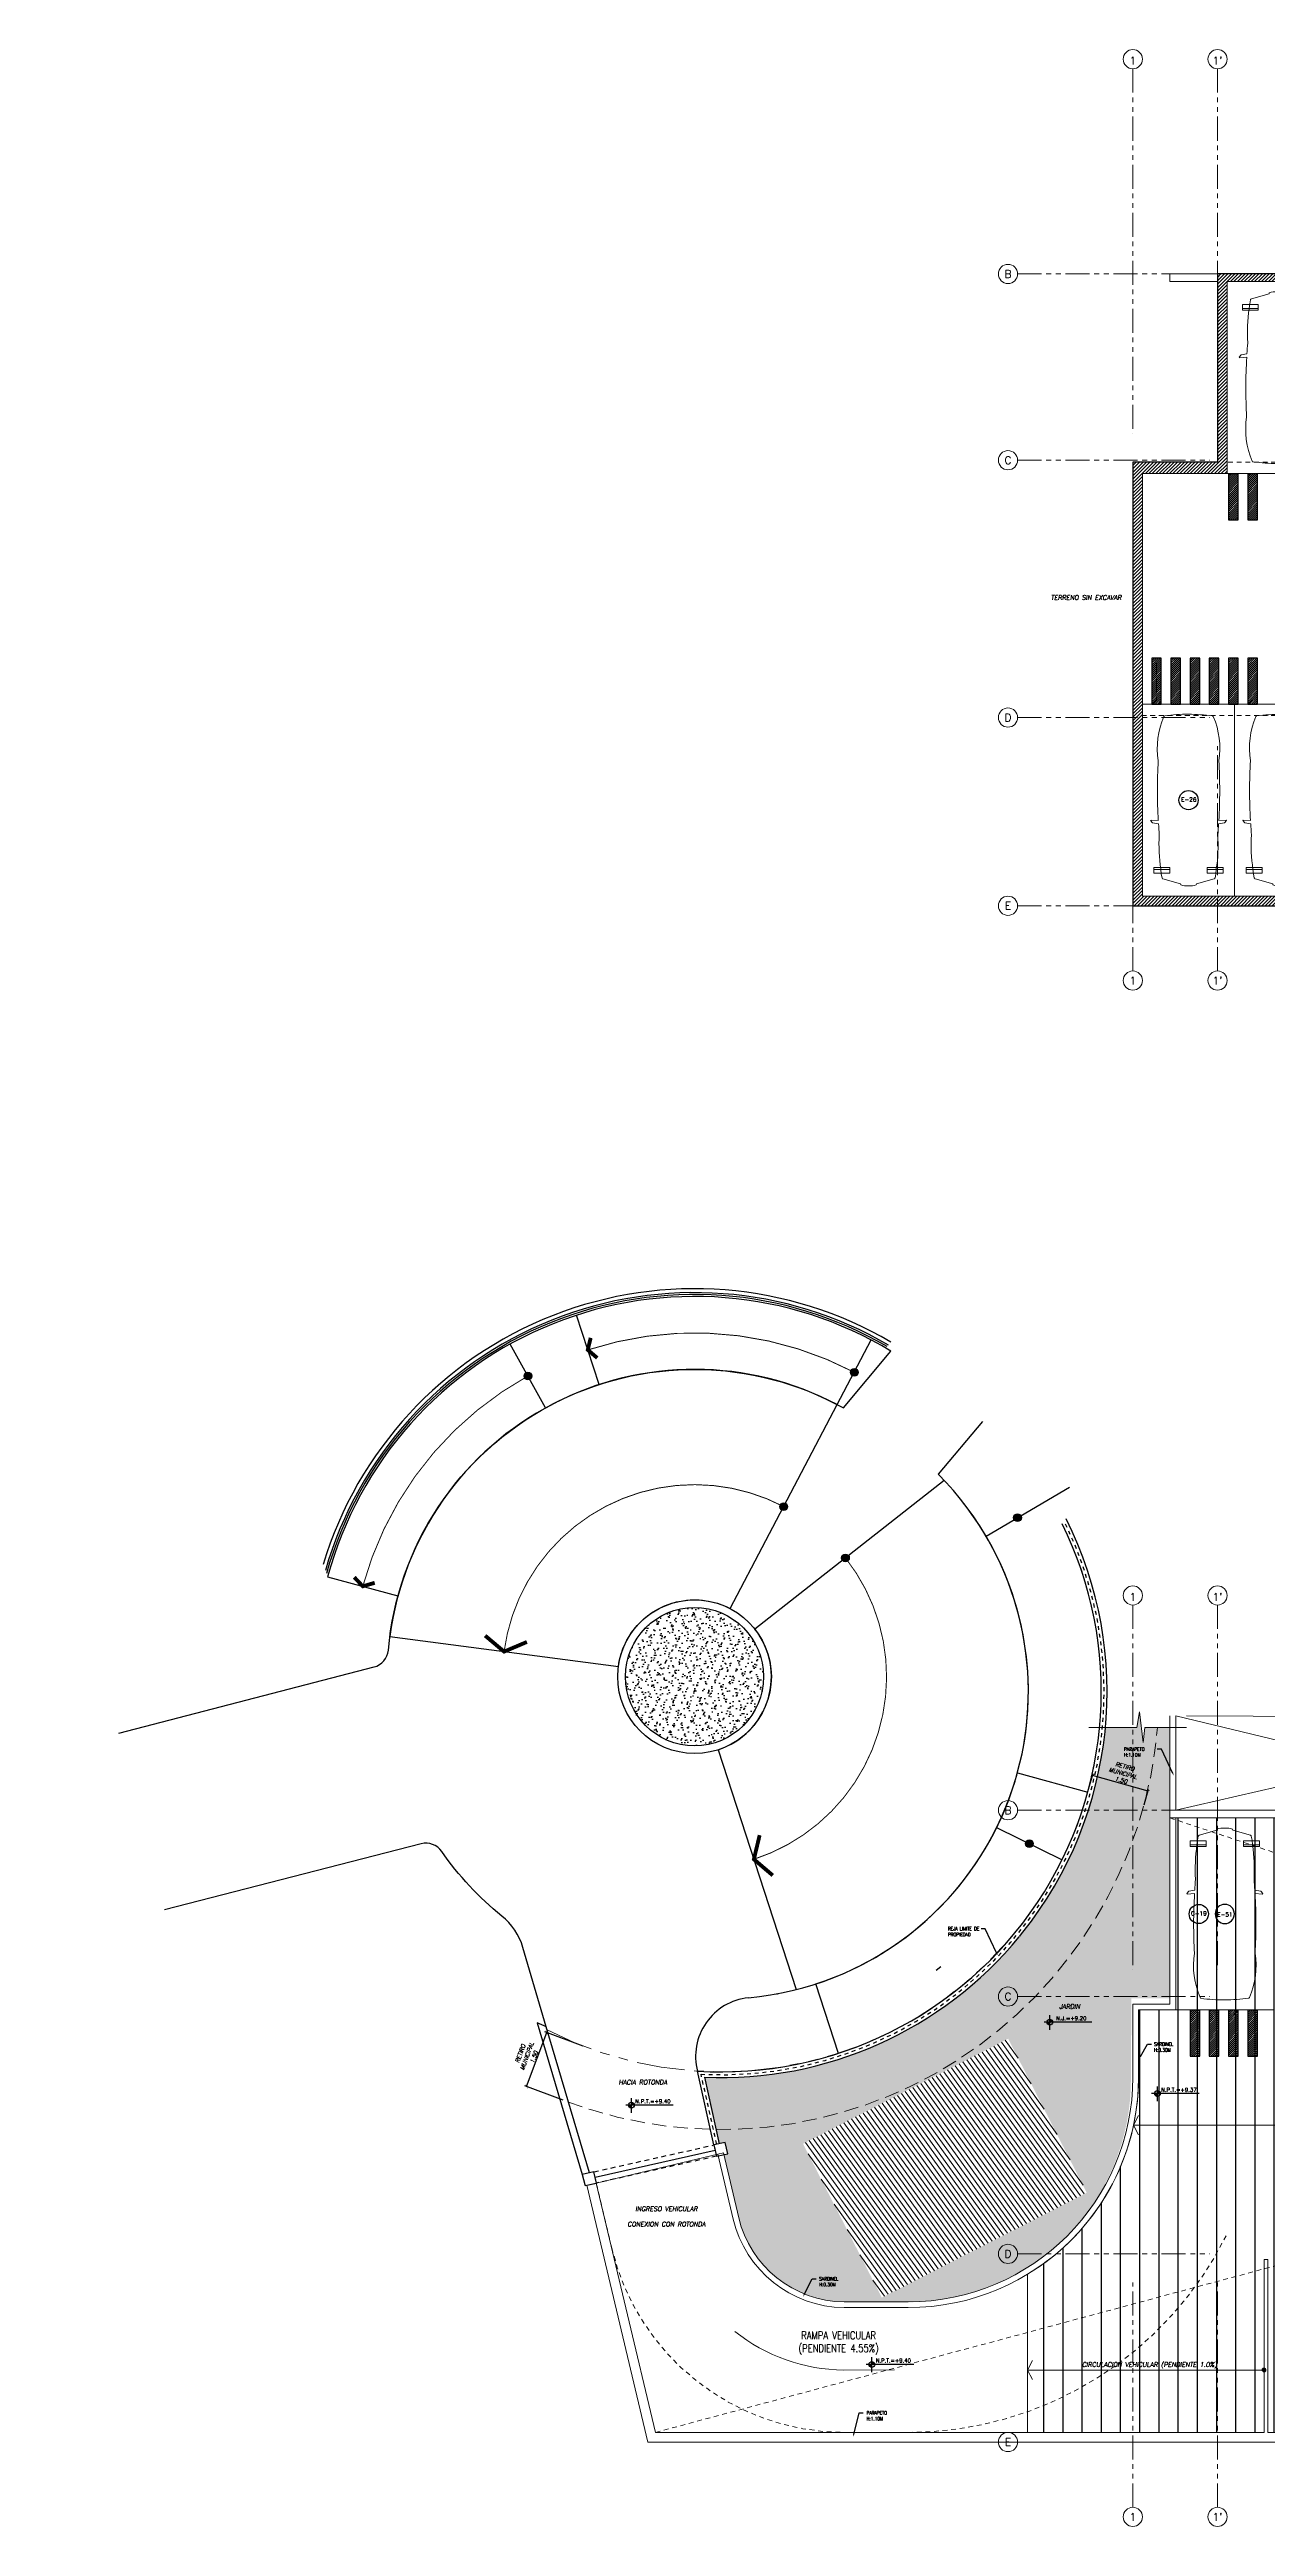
# Model space of a CAD drawing. Header units: millimetres. Extents: x 226317 to 226469, y 8188100 to 8188260.
# Drawn here: x 226316.6 to 226348.3, y 8188109.5 to 8188174 of the extents above; entities that cross this region are included whole.
import ezdxf
from ezdxf import colors
from ezdxf.entities.mleader import LeaderData, LeaderLine
from ezdxf.enums import TextEntityAlignment as Align
from ezdxf.math import Vec2, Vec3

# ---------------------------------------------------------------- set-up
doc = ezdxf.new("R2010")
doc.units = ezdxf.units.MM
doc.set_wipeout_variables(frame=1)
doc.header["$PDMODE"] = 3
doc.header["$PDSIZE"] = -15
for name, pattern in [('HIDDEN2', [0.1875, 0.125, -0.0625]), ('PHANTOM', [2.5, 1.25, -0.25, 0.25, -0.25, 0.25, -0.25]), ('PHANTOM2', [1.25, 0.625, -0.125, 0.125, -0.125, 0.125, -0.125])]:
    doc.linetypes.add(name, pattern=pattern)
doc.layers.get('DEFPOINTS').update_dxf_attribs({"color": 8})
for name, color, linetype in [('A-COTAS INT', 8, 'Continuous'), ('A-EJES', 8, 'PHANTOM'), ('A-ESTRUCTURA-HATCH', 8, 'Continuous'), ('A-ESTRUCTURA-MUROS', 8, 'Continuous'), ('A-ESTRUCTURA-VIGAS', 8, 'HIDDEN2'), ('A-HATCH', 8, 'Continuous'), ('A-LINEAS', 8, 'Continuous'), ('A-MOBILIARIO', 8, 'Continuous'), ('A-MURO BAJO', 8, 'Continuous'), ('A-NIVELES-NPT', 8, 'Continuous'), ('A-NUMERO ESTAC', 8, 'Continuous'), ('A-PROYECCIONES', 8, 'HIDDEN2'), ('A-TEXTO-AMBIENTES', 8, 'Continuous'), ('A-TEXTO-INDICACIONES', 8, 'Continuous'), ('A_20_Barandas', 8, 'Continuous'), ('A_50_Proyecciones', 8, 'HIDDEN2'), ('A_50_Simbologia', 8, 'Continuous'), ('A_50_TextoIndicaciones', 8, 'Continuous'), ('A_50_TextoTitulos', 8, 'Continuous'), ('CIRCULACION PEATONAL', 8, 'Continuous'), ('DLP_MURO BAJO', 8, 'Continuous'), ('DLP_TEXTO AMBIENTE', 8, 'Continuous'), ('MURO-BAJO', 8, 'Continuous'), ('VEGETACION', 8, 'Continuous')]:
    doc.layers.add(name, color=color, linetype=linetype)
doc.layers.add('A-ETAPAS', color=8, linetype='Continuous', lineweight=35, plot=False)
doc.layers.add('A-MUROS', color=8, linetype='Continuous', lineweight=30)
doc.layers.add('AUDIT_D_230315173324-1', color=8, linetype='Continuous', lineweight=30)
doc.layers.add('A-ÁREA COMÚN', color=8, linetype='Continuous', plot=False)
doc.styles.add('R100-200', font='romans.shx', dxfattribs={"width": 0.8, "height": 0.3})
doc.styles.add('R80', font='romans.shx', dxfattribs={"width": 0.8, "oblique": 15, "height": 0.1})
doc.styles.add('ROMANS', font='ROMANS.shx', dxfattribs={"oblique": 10})
doc.styles.add('TXT_COTAS', font='romans.shx', dxfattribs={"width": 0.8})
doc.dimstyles.new('COTA-75-I', dxfattribs={"dimtxt": 0.11, "dimasz": 0.075, "dimexe": 0.05, "dimexo": 0.15, "dimgap": 0.03, "dimtad": 1, "dimzin": 4, "dimdsep": 46, "dimtxsty": 'ROMANS', "dimblk": 'ARCHTICK', "dimcen": 0.09, "dimclrd": 7, "dimclre": 7, "dimclrt": 2, "dimadec": 0, "dimazin": 0, "dimtfac": 1.2, "dimtix": 1, "dimtmove": 2, "dimatfit": 3, "dimfxl": 0.05, "dimtolj": 1, "dimtzin": 4, "dimarcsym": 0})

# ---------------------------------------------------------------- blocks, each defined once
blk = doc.blocks.new('EST P2')
at = {"layer": 'A-ESTRUCTURA-HATCH', "lineweight": 0}
h = blk.add_hatch(dxfattribs=at)
h.set_pattern_fill('ANSI31', color=8, scale=0.02)
h.set_pattern_definition([(45, (-226392.07709, -8188163.05961), (-0.04490128060535, 0.04490128060535), [])])
h.paths.add_polyline_path([(-3.61, 5.05), (-3.61, 4.85), (-44.785, 4.85), (-44.785, -0.15), (-46.99, -0.15), (-46.99, -11.15), (-3.61, -11.15), (-3.61, -11.4), (-47.24, -11.4), (-47.24, 0.15), (-45.035, 0.15), (-45.035, 5.05)])
h.paths.add_polyline_path([(5.876, 4.85), (5.876, 5.05), (35.53, 5.05), (35.53, 4.85)])
h.paths.add_polyline_path([(35.58, -11.15), (71.88, -11.15), (71.88, -11.4), (35.58, -11.4)])
h.paths.add_polyline_path([(-3.56, -11.15), (35.53, -11.15), (35.53, -11.4), (-3.56, -11.4)])
edge = h.paths.add_edge_path()
edge.add_arc((63.301, -0.15), 9.7, 360, 540)
edge.add_line((53.601, -0.15), (53.801, -0.15))
edge.add_arc((63.301, -0.15), 9.5, 0, 180, ccw=False)
edge.add_line((72.801, -0.15), (73.001, -0.15))
h.paths.add_polyline_path([(47.915, 5.05), (35.58, 5.05), (35.58, 4.85), (47.915, 4.85)])
edge = h.paths.add_edge_path()
edge.add_arc((63.301, -0.15), 3.3, 0.00108, 49.99451)
edge.add_line((65.422, 2.378), (65.422, -0.15))
edge.add_line((65.422, -0.15), (65.272, -0.15))
edge.add_line((65.272, -0.15), (65.272, 2.496))
edge.add_arc((63.301, -0.15), 3.3, 53.31547, 179.99992)
edge.add_line((60.001, -0.15), (59.801, -0.15))
edge.add_arc((63.301, -0.15), 3.5, 0.00102, 179.99993, ccw=False)
edge.add_line((66.801, -0.15), (66.601, -0.15))
edge.add_line((66.601, -0.15), (66.601, -0.15))
h.paths.add_polyline_path([(51.865, 4.85), (53.376, 4.85), (53.376, 5.05), (51.865, 5.05)])
at = {"layer": 'A-ESTRUCTURA-MUROS', "color": 8, "lineweight": 0}
blk.add_lwpolyline([(-3.61, 5.05), (-3.61, 4.85), (-44.785, 4.85), (-44.785, -0.15), (-46.99, -0.15), (-46.99, -11.15), (-3.61, -11.15), (-3.61, -11.4), (-47.24, -11.4), (-47.24, 0.15), (-45.035, 0.15), (-45.035, 5.05)], close=True, dxfattribs=at)
at = {"layer": 'A-ESTRUCTURA-VIGAS', "color": 8, "lineweight": 0}
for points in [[(-39.91, 0.15), (-44.785, 0.15)], [(-39.91, -0.15), (-44.785, -0.15)], [(-39.91, -6.15), (-46.99, -6.15)], [(-39.91, -6.45), (-46.99, -6.45)]]:
    blk.add_lwpolyline(points, dxfattribs=at)
blk.add_lwpolyline([(-46.99, -0.15), (-46.99, -0.15)], close=True, dxfattribs=at)
blk = doc.blocks.new('*U21')
at = {"layer": 'CIRCULACION PEATONAL'}
h = blk.add_hatch(dxfattribs=at)
h.set_pattern_fill('ANSI31', color=256, scale=0.3)
h.set_pattern_definition([(45, (114.250368, 0), (-0.0265165, 0.0265165), [])])
h.paths.add_polyline_path([(114.547, 0.228), (114.297, 0.228), (114.297, -0.972), (114.547, -0.972)])
h = blk.add_hatch(dxfattribs=at)
h.set_pattern_fill('ANSI31', color=256, scale=0.3)
h.set_pattern_definition([(45, (114.750368, 0), (-0.0265165, 0.0265165), [])])
h.paths.add_polyline_path([(115.047, 0.228), (114.797, 0.228), (114.797, -0.972), (115.047, -0.972)])
h = blk.add_hatch(dxfattribs=at)
h.set_pattern_fill('ANSI31', color=256, scale=0.3)
h.set_pattern_definition([(45, (115.250368, 0), (-0.0265165, 0.0265165), [])])
h.paths.add_polyline_path([(115.547, 0.228), (115.297, 0.228), (115.297, -0.972), (115.547, -0.972)])
h = blk.add_hatch(dxfattribs=at)
h.set_pattern_fill('ANSI31', color=256, scale=0.3)
h.set_pattern_definition([(45, (115.750368, 0), (-0.0265165, 0.0265165), [])])
h.paths.add_polyline_path([(116.047, 0.228), (115.797, 0.228), (115.797, -0.972), (116.047, -0.972)])
h = blk.add_hatch(dxfattribs=at)
h.set_pattern_fill('ANSI31', color=256, scale=0.3)
h.set_pattern_definition([(45, (116.250368, 0), (-0.0265165, 0.0265165), [])])
h.paths.add_polyline_path([(116.547, 0.228), (116.297, 0.228), (116.297, -0.972), (116.547, -0.972)])
h = blk.add_hatch(dxfattribs=at)
h.set_pattern_fill('ANSI31', color=256, scale=0.3)
h.set_pattern_definition([(45, (116.750368, 0), (-0.0265165, 0.0265165), [])])
h.paths.add_polyline_path([(117.047, 0.228), (116.797, 0.228), (116.797, -0.972), (117.047, -0.972)])
for points in [[(114.297, -0.972), (114.547, -0.972), (114.547, 0.228), (114.297, 0.228)], [(114.797, -0.972), (115.047, -0.972), (115.047, 0.228), (114.797, 0.228)], [(115.297, -0.972), (115.547, -0.972), (115.547, 0.228), (115.297, 0.228)], [(115.797, -0.972), (116.047, -0.972), (116.047, 0.228), (115.797, 0.228)], [(116.297, -0.972), (116.547, -0.972), (116.547, 0.228), (116.297, 0.228)], [(116.797, -0.972), (117.047, -0.972), (117.047, 0.228), (116.797, 0.228)]]:
    blk.add_lwpolyline(points, close=True, dxfattribs=at)
blk = doc.blocks.new('EJES 1P')
at = {"layer": 'A-EJES', "color": 8, "linetype": 'PHANTOM2', "lineweight": 0}
for points in [[(-2.231, 5.345), (-2.231, -4.158)], [(-0.026, 5.345), (-0.026, -4.158)], [(-5.234, 0), (-0.228, 0)], [(-5.234, -4.85), (-0.228, -4.85)], [(-5.234, -11.55), (-0.228, -11.55)], [(-2.231, -18.151), (-2.231, -12.292)], [(-0.026, -18.151), (-0.026, -12.292)], [(-5.234, -16.45), (-0.228, -16.45)]]:
    blk.add_lwpolyline(points, dxfattribs=at)
at = {"layer": 'A-EJES', "color": 8, "linetype": 'Continuous', "lineweight": 0}
for centre in [(-2.231, 5.592), (-0.026, 5.592), (-5.481, 0), (-5.481, -4.85), (-5.481, -11.55), (-5.481, -16.45), (-2.231, -18.398), (-0.026, -18.398)]:
    blk.add_circle(centre, 0.25, dxfattribs=at)
at = {"layer": 'A-EJES', "color": 8, "linetype": 'Continuous', "lineweight": 0, "style": 'ROMANS'}
for s, p in [('1', (-2.231, 5.554)), ("1'", (-0.026, 5.554)), ('B', (-5.481, 0)), ('C', (-5.481, -4.85)), ('D', (-5.481, -11.55)), ('E', (-5.481, -16.45)), ('1', (-2.231, -18.398)), ("1'", (-0.026, -18.398))]:
    blk.add_text(s, height=0.2, dxfattribs=at).set_placement(p, align=Align.MIDDLE_CENTER)
blk = doc.blocks.new('EJE')
at = {"linetype": 'Continuous'}
blk.add_circle((0, 0), 0.5, dxfattribs=at)
at = {"layer": 'A-TEXTO-INDICACIONES', "style": 'ROMANS'}
blk.add_attdef('EJE', text='', height=0.22, rotation=0, dxfattribs=at).set_placement((0.01, 0.03), align=Align.MIDDLE_CENTER)
blk = doc.blocks.new('numeración')
at = {"layer": 'A-NUMERO ESTAC', "color": 8, "lineweight": 0, "xscale": 0.5, "yscale": 0.5, "zscale": 0.5}
blk.add_blockref('EJE', (-118.791, -58.2), dxfattribs=at).add_auto_attribs({'EJE': 'E-26'})
at = {"layer": 'A-NUMERO ESTAC', "color": 8, "lineweight": 0}
ref = blk.add_blockref('EJE', (-117.848, -87.2), dxfattribs=dict(at, xscale=-0.5, yscale=0.5, zscale=0.5, rotation=180))
ref.add_attrib('EJE', 'E-51', dxfattribs={"layer": 'A-TEXTO-INDICACIONES', "height": 0.11, "rotation": 360, "style": 'ROMANS'}).set_placement((-117.844, -87.214), align=Align.MIDDLE_CENTER)
blk = doc.blocks.new('*U78')
at = {"color": 8, "lineweight": 0, "ltscale": 0.5}
for p, q in [((0.377, 4.302), (0.789, 4.302)), ((2.177, 4.302), (1.764, 4.302))]:
    blk.add_line(p, q, dxfattribs=at)
for points in [[(0, 0), (2.554, 0), (2.554, 5), (0, 5)], [(0.377, 4.405), (0.377, 4.255), (0.789, 4.255), (0.789, 4.405)], [(1.764, 4.405), (1.764, 4.255), (2.177, 4.255), (2.177, 4.405)]]:
    blk.add_lwpolyline(points, close=True, dxfattribs=at)
blk.add_lwpolyline([(2.064, 3.029), (2.252, 3.018), (2.266, 3.033), (2.212, 3.092), (2.059, 3.115, 0.005253), (2.038, 3.403, 0.053235), (2, 4.298), (1.987, 4.424), (1.968, 4.525), (1.963, 4.535, 0.218656), (1.944, 4.551), (1.483, 4.68), (1.479, 4.708, 0.091554), (1.277, 4.734, 0.09162), (1.075, 4.709), (1.071, 4.682), (0.61, 4.552, 0.218656), (0.591, 4.536), (0.586, 4.527), (0.567, 4.425), (0.554, 4.3, 0.053235), (0.516, 3.404, 0.005253), (0.495, 3.116), (0.341, 3.093), (0.288, 3.034), (0.302, 3.019), (0.489, 3.03, 0.028265), (0.487, 1.476, 0.139924), (0.632, 0.325, 0.272148), (0.655, 0.306, 0.035353), (1.277, 0.266, 0.045639), (1.896, 0.305, 0.272148), (1.92, 0.324, 0.139889), (2.067, 1.475, 0.028265)], format="xyb", close=True, dxfattribs=at)
blk = doc.blocks.new('*U19')
at = {"layer": 'CIRCULACION PEATONAL'}
h = blk.add_hatch(dxfattribs=at)
h.set_pattern_fill('ANSI31', color=256, scale=0.3)
h.set_pattern_definition([(45, (105.250368, 0), (-0.0265165, 0.0265165), [])])
h.paths.add_polyline_path([(105.547, 0.228), (105.297, 0.228), (105.297, -0.972), (105.547, -0.972)])
h = blk.add_hatch(dxfattribs=at)
h.set_pattern_fill('ANSI31', color=256, scale=0.3)
h.set_pattern_definition([(45, (105.750368, 0), (-0.0265165, 0.0265165), [])])
h.paths.add_polyline_path([(106.047, 0.228), (105.797, 0.228), (105.797, -0.972), (106.047, -0.972)])
for points in [[(105.297, -0.972), (105.547, -0.972), (105.547, 0.228), (105.297, 0.228)], [(105.797, -0.972), (106.047, -0.972), (106.047, 0.228), (105.797, 0.228)]]:
    blk.add_lwpolyline(points, close=True, dxfattribs=at)
blk = doc.blocks.new('*U24')
at = {"layer": 'CIRCULACION PEATONAL'}
h = blk.add_hatch(dxfattribs=at)
h.set_pattern_fill('ANSI31', color=256, scale=0.3)
h.set_pattern_definition([(45, (94.750368, 0), (-0.0265165, 0.0265165), [])])
h.paths.add_polyline_path([(95.047, 0.228), (94.797, 0.228), (94.797, -0.972), (95.047, -0.972)])
h = blk.add_hatch(dxfattribs=at)
h.set_pattern_fill('ANSI31', color=256, scale=0.3)
h.set_pattern_definition([(45, (95.250368, 0), (-0.0265165, 0.0265165), [])])
h.paths.add_polyline_path([(95.547, 0.228), (95.297, 0.228), (95.297, -0.972), (95.547, -0.972)])
h = blk.add_hatch(dxfattribs=at)
h.set_pattern_fill('ANSI31', color=256, scale=0.3)
h.set_pattern_definition([(45, (95.750368, 0), (-0.0265165, 0.0265165), [])])
h.paths.add_polyline_path([(96.047, 0.228), (95.797, 0.228), (95.797, -0.972), (96.047, -0.972)])
h = blk.add_hatch(dxfattribs=at)
h.set_pattern_fill('ANSI31', color=256, scale=0.3)
h.set_pattern_definition([(45, (96.250368, 0), (-0.0265165, 0.0265165), [])])
h.paths.add_polyline_path([(96.547, 0.228), (96.297, 0.228), (96.297, -0.972), (96.547, -0.972)])
for points in [[(94.797, -0.972), (95.047, -0.972), (95.047, 0.228), (94.797, 0.228)], [(95.297, -0.972), (95.547, -0.972), (95.547, 0.228), (95.297, 0.228)], [(95.797, -0.972), (96.047, -0.972), (96.047, 0.228), (95.797, 0.228)], [(96.297, -0.972), (96.547, -0.972), (96.547, 0.228), (96.297, 0.228)]]:
    blk.add_lwpolyline(points, close=True, dxfattribs=at)
blk = doc.blocks.new('*U60')
at = {"color": 8, "lineweight": 0, "ltscale": 0.5}
for p, q in [((0.3, 4.302), (0.713, 4.302)), ((2.1, 4.302), (1.687, 4.302))]:
    blk.add_line(p, q, dxfattribs=at)
for points in [[(0, 0), (2.4, 0), (2.4, 5), (0, 5)], [(0.3, 4.405), (0.3, 4.255), (0.713, 4.255), (0.713, 4.405)], [(1.687, 4.405), (1.687, 4.255), (2.1, 4.255), (2.1, 4.405)]]:
    blk.add_lwpolyline(points, close=True, dxfattribs=at)
blk.add_lwpolyline([(1.988, 3.029), (2.175, 3.018), (2.189, 3.033), (2.136, 3.092), (1.982, 3.115, 0.005253), (1.961, 3.403, 0.053235), (1.923, 4.298), (1.91, 4.424), (1.891, 4.525), (1.886, 4.535, 0.218656), (1.867, 4.551), (1.406, 4.68), (1.402, 4.708, 0.091554), (1.2, 4.734, 0.09162), (0.998, 4.709), (0.994, 4.682), (0.533, 4.552, 0.218656), (0.514, 4.536), (0.509, 4.527), (0.49, 4.425), (0.477, 4.3, 0.053235), (0.439, 3.404, 0.005253), (0.418, 3.116), (0.264, 3.093), (0.211, 3.034), (0.225, 3.019), (0.412, 3.03, 0.028265), (0.41, 1.476, 0.139924), (0.555, 0.325, 0.272148), (0.579, 0.306, 0.035353), (1.2, 0.266, 0.045639), (1.819, 0.305, 0.272148), (1.843, 0.324, 0.139889), (1.99, 1.475, 0.028265)], format="xyb", close=True, dxfattribs=at)
blk = doc.blocks.new('*U77')
at = {"color": 8, "lineweight": 0, "ltscale": 0.5}
for p, q in [((0.398, 4.302), (0.81, 4.302)), ((2.198, 4.302), (1.785, 4.302))]:
    blk.add_line(p, q, dxfattribs=at)
for points in [[(0, 0), (2.595, 0), (2.595, 5), (0, 5)], [(0.398, 4.405), (0.398, 4.255), (0.81, 4.255), (0.81, 4.405)], [(1.785, 4.405), (1.785, 4.255), (2.198, 4.255), (2.198, 4.405)]]:
    blk.add_lwpolyline(points, close=True, dxfattribs=at)
blk.add_lwpolyline([(2.085, 3.029), (2.272, 3.018), (2.286, 3.033), (2.233, 3.092), (2.08, 3.115, 0.005253), (2.058, 3.403, 0.053235), (2.02, 4.298), (2.007, 4.424), (1.988, 4.525), (1.984, 4.535, 0.218656), (1.965, 4.551), (1.503, 4.68), (1.5, 4.708, 0.091554), (1.298, 4.734, 0.09162), (1.095, 4.709), (1.092, 4.682), (0.63, 4.552, 0.218656), (0.611, 4.536), (0.607, 4.527), (0.588, 4.425), (0.575, 4.3, 0.053235), (0.537, 3.404, 0.005253), (0.515, 3.116), (0.362, 3.093), (0.309, 3.034), (0.323, 3.019), (0.51, 3.03, 0.028265), (0.507, 1.476, 0.139924), (0.652, 0.325, 0.272148), (0.676, 0.306, 0.035353), (1.298, 0.266, 0.045639), (1.917, 0.305, 0.272148), (1.941, 0.324, 0.139889), (2.088, 1.475, 0.028265)], format="xyb", close=True, dxfattribs=at)
blk = doc.blocks.new('ROTONDA')
h = blk.add_hatch(color=251)
h.dxf.hatch_style = 1
edge = h.paths.add_edge_path()
edge.add_arc((8.587, 2.522), 0.1, 0, 360)
h = blk.add_hatch(color=251)
h.dxf.hatch_style = 1
edge = h.paths.add_edge_path()
edge.add_arc((3.813, -3.234), 0.1, 0, 360)
h = blk.add_hatch(color=251)
h.dxf.hatch_style = 1
edge = h.paths.add_edge_path()
edge.add_arc((2.159, -4.51), 0.1, 0, 360)
h = blk.add_hatch(color=251)
h.dxf.hatch_style = 1
edge = h.paths.add_edge_path()
edge.add_arc((6.825, -5.79), 0.1, 0, 360)
h = blk.add_hatch(color=251)
h.dxf.hatch_style = 1
edge = h.paths.add_edge_path()
edge.add_arc((-6.148, -7.558), 0.1, 0, 360)
h = blk.add_hatch(color=251)
h.dxf.hatch_style = 1
edge = h.paths.add_edge_path()
edge.add_arc((2.204, -9.109), 0.1, 0, 360)
at = {"layer": 'VEGETACION'}
h = blk.add_hatch(dxfattribs=at)
h.set_pattern_fill('AR-SAND', color=251, scale=0.005)
h.set_pattern_definition([(37.5, (-7940955.67495, 2009464.77548), (-0.00800015648, 0.2447066186647), [0, -0.19304, 0, -0.2159, 0, -0.206375]), (7.5, (-7940955.67495, 2009464.77548), (0.224761641569, 0.358412550284), [0, -0.10414, 0, -0.17399, 0, -0.066675]), (327.5, (-7940955.83116, 2009464.77548), (0.395496185121, 0.000718592339), [0, -0.0635, 0, -0.2286, 0, -0.29845]), (317.5, (-7940955.83116, 2009464.77548), (0.381778226236, 0.111464661629), [0, -0.03175, 0, -0.14986, 0, -0.17145])])
edge = h.paths.add_edge_path()
edge.add_arc((0, 0), 1.8, 0, 360)
at = {"color": 251}
for centre in [(8.587, 2.522), (3.813, -3.234), (2.159, -4.51), (6.825, -5.79), (-6.148, -7.558, 0), (2.204, -9.109, 0)]:
    blk.add_circle(centre, 0.1, dxfattribs=at)
at = {"layer": 'A_20_Barandas', "color": 251, "linetype": 'HIDDEN2', "ltscale": 0.5}
blk.add_line((-12.009, 2.095), (-10.139, 2.095), dxfattribs=at)
at = {"layer": 'A_20_Barandas', "color": 251}
for points in [[(7.29, -6.772, 0.491123), (4.712, 8.763)], [(7.32, -6.812, 0.489226), (4.797, 8.774)]]:
    blk.add_lwpolyline(points, format="xyb", dxfattribs=at)
at = {"layer": 'A_20_Barandas', "color": 251, "linetype": 'HIDDEN2', "ltscale": 0.5}
blk.add_arc((-0.532, -0.587, 0), 9.975, 164.39764, 283.79445, dxfattribs=at)
at = {"layer": 'A_50_Proyecciones', "color": 251}
blk.add_lwpolyline([(-12.009, 5.37), (-12.009, 2.17), (-12.309, 2.17), (-12.309, 5.37)], close=True, dxfattribs=at)
at = {"layer": 'A_50_Simbologia', "color": 251}
for p, q in [((-1.991, -0.187), (-8.529, -0.803)), ((-10.391, -1.515, 0), (-8.496, -1.337, 0)), ((3.569, -7.457), (0.863, -1.804)), ((2.922, -7.804, 0), (2.922, -7.804, 0))]:
    blk.add_line(p, q, dxfattribs=at)
for points in [[(4.626, 8.752), (3.738, 7.073)], [(5.247, 8.63), (5.247, 8.63)], [(-12.159, 2.17), (-12.159, 5.37)], [(7.676, 2.254), (9.499, 2.789)], [(7.964, 0.762), (9.855, 0.943)], [(6.101, -5.175), (7.549, -6.404)]]:
    blk.add_lwpolyline(points, dxfattribs=at)
at = {"layer": 'A_50_Simbologia', "color": 251, "const_width": 0.1}
for points in [[(4.46, 8.077), (4.182, 7.913), (4.203, 7.59)], [(2.233, 5.086), (1.719, 4.695), (1.835, 4.06)], [(9.199, 0.711), (8.909, 0.853), (8.651, 0.658)], [(-4.398, -0.753), (-4.978, -0.469), (-5.494, -0.857)]]:
    blk.add_lwpolyline(points, dxfattribs=at)
at = {"layer": 'A_50_Simbologia', "color": 251, "const_width": 0.025}
for points in [[(4.182, 7.913, -0.202435), (8.587, 2.522, -0.202435)], [(1.719, 4.695, -0.521663), (3.813, -3.234, -0.521663)], [(6.825, -5.79, 0.202412), (8.909, 0.853, 0.202412)], [(2.158, -4.51, -0.521652), (-4.978, -0.469)]]:
    blk.add_lwpolyline(points, format="xyb", dxfattribs=at)
at = {"layer": 'A_50_Simbologia', "color": 251}
blk.add_lwpolyline([(2.751, 7.512), (0.688, 1.878, -0.521658), (1.525, -1.294), (6.101, -5.175, 0.521656), (2.751, 7.512)], format="xyb", close=True, dxfattribs=at)
for points in [[(-1.991, -0.187, 0.521658), (0.863, -1.804, 0.761872)], [(-1.991, -0.187, 0.521658), (0.863, -1.804, 0)]]:
    blk.add_lwpolyline(points, format="xyb", dxfattribs=at)
at = {"layer": 'A_50_Simbologia', "color": 251, "elevation": 0}
for points in [[(-5.551, -6.817), (-6.745, -8.298)], [(-4.283, -7.653), (-5.175, -9.333)], [(1.914, -8.205), (2.684, -10.6)]]:
    blk.add_lwpolyline(points, dxfattribs=at)
at = {"layer": 'A_50_Simbologia', "color": 251}
for centre, radius, start, end in [((0, 0), 2, 185.37707, 295.57375), ((-0.532, -0.588, 0), 8, 185.37725, 295.57348)]:
    blk.add_arc(centre, radius, start, end, dxfattribs=at)
at = {"layer": 'AUDIT_D_230315173324-1', "color": 34}
for points in [[(-12.309, 5.37), (-12.009, 5.37), (-12.009, 5.689), (-12.279, 5.671), (-12.309, 5.673)], [(-12.309, 2.17), (-12.309, 1.87), (-12.009, 1.87), (-12.009, 2.17)]]:
    blk.add_lwpolyline(points, close=True, dxfattribs=at)
at = {"layer": 'MURO-BAJO', "color": 251}
for p, q in [((-12.009, 2.17), (-10.04, 2.17)), ((-8.832, -4.473), (-8.763, -4.607)), ((4.848, -8.764), (3.755, -7.342, 0))]:
    blk.add_line(p, q, dxfattribs=at)
for points in [[(1.839, 14.943), (2.068, 8.086, 0.317701), (2.417, 7.626, -0.543147), (5.981, -5.313), (7.154, -6.842, 0.497849), (4.626, 8.752)], [(-8.054, 5.756), (-5.904, 5.9, 0.152672), (-4.986, 6.256, -0.072126), (-3.003, 7.415, 0.314135), (-2.691, 7.894), (-2.909, 14.793)], [(7.382, -6.893, 0.485551), (4.964, 8.796)], [(-12.009, 5.492), (-8.054, 5.756, -0.005249), (-7.899, 5.967), (-12.009, 5.689)]]:
    blk.add_lwpolyline(points, format="xyb", dxfattribs=at)
blk.add_lwpolyline([(-12.009, 2.02), (-10.237, 2.02)], dxfattribs=at)
at = {"layer": 'MURO-BAJO', "color": 251, "elevation": 0}
blk.add_lwpolyline([(-8.453, -6.773), (-8.359, -6.89)], dxfattribs=at)
at = {"layer": 'MURO-BAJO', "color": 251}
for radius in [2, 1.8]:
    blk.add_circle((0, 0), radius, dxfattribs=at)
for centre, radius, start, end in [((-0.532, -0.587, 0), 10.05, 164.96022, 217.9848), ((-0.532, -0.587, 0), 9.9, 163.82476, 283.60337), ((-9.992, 0.632, 0), 1.539, 353.4713, 91.76908), ((-0.532, -0.588, 0), 8, 172.49719, 302.40227), ((-0.532, -0.588, 0), 8, 177.80037, 178.16564), ((-0.532, -0.588, 0), 10.05, 218.8399, 283.98265)]:
    blk.add_arc(centre, radius, start, end, dxfattribs=at)
blk = doc.blocks.new('_ArchTick')
at = {"color": 0, "linetype": 'ByBlock', "const_width": 0.15}
blk.add_lwpolyline([(-0.5, -0.5), (0.5, 0.5)], dxfattribs=at)
blk = doc.blocks.new('*D101')
at = {"color": 7, "lineweight": -2, "transparency": 16777216}
for p, q in [((226639.109, 8188133.305), (226639.222, 8188133.709)), ((226640.656, 8188133.254), (226639.209, 8188133.661)), ((226640.556, 8188132.898), (226640.669, 8188133.302))]:
    blk.add_line(p, q, dxfattribs=at)
at = {"layer": 'DEFPOINTS', "color": 0, "transparency": 16777216}
for p in [(226639.209, 8188133.661), (226639.068, 8188133.161, 0), (226640.515, 8188132.754)]:
    blk.add_point(p, dxfattribs=at)
at = {"color": 7, "lineweight": -2, "transparency": 16777216, "xscale": 0.075, "yscale": 0.075, "zscale": 0.075}
for p, rotation in [((226639.209, 8188133.661), 164.2899066462867), ((226640.656, 8188133.254), 344.2899066462867)]:
    blk.add_blockref('_ArchTick', p, dxfattribs=dict(at, rotation=rotation))
at = {"color": 2, "transparency": 16777216, "insert": (226640.005, 8188133.716), "char_height": 0.11, "width": 0.99084, "attachment_point": 5, "rotation": 344.28991, "style": 'ROMANS'}
blk.add_mtext('\\A1;RETIRO MUNICIPAL 1.50', dxfattribs=at)
blk = doc.blocks.new('*D102')
at = {"color": 7, "lineweight": -2, "transparency": 16777216}
for p, q in [((226624.479, 8188125.56), (226625.001, 8188126.966)), ((226625.951, 8188126.613), (226624.954, 8188126.983)), ((226625.428, 8188125.207), (226624.432, 8188125.577))]:
    blk.add_line(p, q, dxfattribs=at)
at = {"layer": 'DEFPOINTS', "color": 0, "transparency": 16777216}
for p in [(226625.001, 8188126.966), (226626.091, 8188126.561, 0), (226625.569, 8188125.155, 0)]:
    blk.add_point(p, dxfattribs=at)
at = {"color": 7, "lineweight": -2, "transparency": 16777216, "xscale": 0.075, "yscale": 0.075, "zscale": 0.075}
for p, rotation in [((226625.001, 8188126.966), 69.62613520890358), ((226624.479, 8188125.56), 249.6261352089036)]:
    blk.add_blockref('_ArchTick', p, dxfattribs=dict(at, rotation=rotation))
at = {"color": 2, "transparency": 16777216, "insert": (226624.488, 8188126.356), "char_height": 0.11, "width": 0.58108, "attachment_point": 5, "rotation": 69.62614, "style": 'ROMANS'}
blk.add_mtext('\\A1;RETIRO MUNICIPAL  1.50', dxfattribs=at)
blk = doc.blocks.new('SIM NIVEL PLANTA')
at = {"linetype": 'Continuous'}
h = blk.add_hatch(dxfattribs=at)
h.set_pattern_fill('_USER', color=256, scale=0.099996, angle=45, style=0, pattern_type=0)
h.set_pattern_definition([(45, (35396.10581, 26516.4892), (-0.0707080889, 0.0707080889), [])])
h.paths.add_polyline_path([(-17, 0), (-15.5, 0, 0.409209), (-17, 1.5)])
h.paths.add_polyline_path([(-18.5, 0, 0.419236), (-17, -1.5), (-17, 0)])
for p, q in [((4.8, 0), (-20, 0)), ((-17, -4), (-17, 3.7))]:
    blk.add_line(p, q)
blk.add_circle((-17, 0), 1.5, dxfattribs=at)
at = {"style": 'R80'}
blk.add_attdef('N.P.T.+0.00', text='', height=2.03, dxfattribs=at).set_placement((-5.8, 2), align=Align.MIDDLE_CENTER)
blk = doc.blocks.new('TEXTOSSS')
at = {"layer": 'A-NIVELES-NPT', "xscale": 0.05, "yscale": 0.05, "zscale": 0.05}
for p, values in [((-124.283, -78.818), {'N.P.T.+0.00': 'N.J.=+9.20'}), ((-121.483, -80.678), {'N.P.T.+0.00': 'N.P.T.=+9.37'}), ((-135.174, -80.978), {'N.P.T.+0.00': 'N.P.T.=+9.40'}), ((-128.917, -87.729), {'N.P.T.+0.00': 'N.P.T.=+9.40'})]:
    blk.add_blockref('SIM NIVEL PLANTA', p, dxfattribs=at).add_auto_attribs(values)
at = {"layer": 'A-TEXTO-AMBIENTES', "color": 8, "lineweight": 0, "char_height": 0.12, "attachment_point": 5, "style": 'ROMANS'}
for s, insert, width in [('TERRENO SIN EXCAVAR', (-124.186, -41.724), 2.55621), ('JARDIN', (-124.617, -78.409), 2.55621), ('HACIA ROTONDA', (-135.727, -80.382), 2.55621), ('INGRESO VEHICULAR\\P\\PCONEXION CON ROTONDA', (-135.112, -83.878), 2.55621), ('CIRCULACION VEHICULAR (PENDIENTE 1.0%)', (-122.536, -87.753), 4.14771)]:
    blk.add_mtext(s, dxfattribs=dict(at, insert=insert, width=width))
at = {"layer": 'A-TEXTO-INDICACIONES', "color": 8, "lineweight": 0}
ml = blk.add_multileader_mtext('Standard', dxfattribs=at)
ml.set_content('\\pxsm1,ql,t16;PARAPETO\\PH:1.10M', color=8, style='TXT_COTAS')
ml.set_leader_properties(color=7)
ml.build(insert=Vec2(0, 0))
ml.multileader.update_dxf_attribs({"dogleg_length": 0.11, "arrow_head_size": 0.07})
ctx = ml.context
ctx.base_point, ctx.char_height, ctx.arrow_head_size, ctx.landing_gap_size, ctx.plane_origin = Vec3(-122.948, -71.709), 0.09, 0.07, 0.05, Vec3(-123.383, -72.149)
ctx.text_align_type = 2
notes = []
notes.append((ctx, [(1, (1, 1, 0), (-122.227, -71.709), (-1, 0), 0.11, [(0, [(-121.903, -72.405)], 0, [])])]))
ctx.mtext.insert, ctx.mtext.width, ctx.mtext.defined_height, ctx.mtext.alignment, ctx.mtext.flow_direction = Vec3(-122.388, -71.664), 0.81302, 0.437, 3, 5
ml = blk.add_multileader_mtext('Standard', dxfattribs=at)
ml.set_content('\\pxsm1,ql,t16;REJA LIMITE DE PROPIEDAD', color=8, style='TXT_COTAS')
ml.set_leader_properties(color=7)
ml.build(insert=Vec2(0, 0))
ml.multileader.update_dxf_attribs({"dogleg_length": 0.11, "arrow_head_size": 0.07})
ctx = ml.context
ctx.base_point, ctx.char_height, ctx.arrow_head_size, ctx.landing_gap_size, ctx.plane_origin = Vec3(-127.797, -76.384), 0.09, 0.07, 0.05, Vec3(-127.968, -76.824)
ctx.text_align_type = 2
notes.append((ctx, [(1, (1, 1, 0), (-126.812, -76.384), (-1, 0), 0.11, [(0, [(-126.488, -77.08)], 0, [])])]))
ctx.mtext.insert, ctx.mtext.width, ctx.mtext.defined_height, ctx.mtext.alignment, ctx.mtext.flow_direction = Vec3(-126.972, -76.339), 0.81302, 0.437, 3, 5
ml = blk.add_multileader_mtext('Standard', dxfattribs=at)
ml.set_content('\\pxsm1,ql,t16;SARDINEL H:0.30M', color=8, style='TXT_COTAS')
ml.set_leader_properties(color=7)
ml.build(insert=Vec2(0, 0))
ml.multileader.update_dxf_attribs({"dogleg_length": 0.11, "arrow_head_size": 0.07})
ctx = ml.context
ctx.base_point, ctx.char_height, ctx.arrow_head_size, ctx.landing_gap_size, ctx.plane_origin = Vec3(-122.483, -79.391), 0.09, 0.07, 0.05, Vec3(-122.81, -79.583)
ctx.text_align_type = 2
notes.append((ctx, [(0, (1, 1, 0), (-122.593, -79.391), (1, 0), 0.11, [(0, [(-122.808, -79.769)], 0, [])])]))
ctx.mtext.insert, ctx.mtext.width, ctx.mtext.defined_height, ctx.mtext.alignment, ctx.mtext.flow_direction = Vec3(-121.946, -79.346), 0.472, 0.437, 3, 5
ml = blk.add_multileader_mtext('Standard', dxfattribs=at)
ml.set_content('\\pxsm1,ql,t16;SARDINEL H:0.30M', color=8, style='TXT_COTAS')
ml.set_leader_properties(color=7)
ml.build(insert=Vec2(0, 0))
ml.multileader.update_dxf_attribs({"dogleg_length": 0.11, "arrow_head_size": 0.07})
ctx = ml.context
ctx.base_point, ctx.char_height, ctx.arrow_head_size, ctx.landing_gap_size, ctx.plane_origin = Vec3(-131.212, -85.499), 0.09, 0.07, 0.05, Vec3(-131.559, -85.783)
ctx.text_align_type = 2
notes.append((ctx, [(0, (1, 1, 0), (-131.322, -85.499), (1, 0), 0.11, [(0, [(-131.557, -85.97)], 0, [])])]))
ctx.mtext.insert, ctx.mtext.width, ctx.mtext.defined_height, ctx.mtext.alignment, ctx.mtext.flow_direction = Vec3(-130.675, -85.454), 0.46291, 0.437, 3, 5
ml = blk.add_multileader_mtext('Standard', dxfattribs=at)
ml.set_content('\\pxsm1,ql,t16;PARAPETO\\PH:1.10M', color=8, style='TXT_COTAS')
ml.set_leader_properties(color=7)
ml.build(insert=Vec2(0, 0))
ml.multileader.update_dxf_attribs({"dogleg_length": 0.11, "arrow_head_size": 0.07})
ctx = ml.context
ctx.base_point, ctx.char_height, ctx.arrow_head_size, ctx.landing_gap_size, ctx.plane_origin = Vec3(-129.989, -88.991), 0.09, 0.07, 0.05, Vec3(-130.253, -89.432)
ctx.text_align_type = 2
notes.append((ctx, [(0, (1, 1, 0), (-130.099, -88.991), (1, 0), 0.11, [(0, [(-130.25, -89.618)], 0, [])])]))
ctx.mtext.insert, ctx.mtext.width, ctx.mtext.defined_height, ctx.mtext.alignment, ctx.mtext.flow_direction = Vec3(-129.428, -88.946), 0.4769, 0.437, 3, 5
for ctx, leaders in notes:
    for number, flags, end, landing, length, lines in leaders:
        leader = LeaderData()
        leader.index, (leader.has_last_leader_line, leader.has_dogleg_vector, leader.attachment_direction) = number, flags
        leader.last_leader_point, leader.dogleg_vector, leader.dogleg_length = Vec3(end), Vec3(landing), length
        for number, points, colour, breaks in lines:
            line = LeaderLine()
            line.index, line.vertices, line.color, line.breaks = number, Vec3.list(points), colors.encode_raw_color(colour), breaks
            leader.lines.append(line)
        ctx.leaders.append(leader)
blk = doc.blocks.new('arq. estac.')
at = {"lineweight": 0}
h = blk.add_hatch(color=8, dxfattribs=at)
h.dxf.hatch_style = 1
edge = h.paths.add_edge_path()
edge.add_arc((226643.675, 8188118.181), 0.05, 0, 360)
at = {"layer": 'A-HATCH'}
h = blk.add_hatch(dxfattribs=at)
h.set_pattern_fill('_USER', color=256, scale=0.5, angle=90, pattern_type=0)
h.set_pattern_definition([(90, (226652.51913, 8188124.55844), (-0.5, 3e-17), [])])
edge = h.paths.add_edge_path()
edge.add_line((226640.409, 8188127.554), (226640.409, 8188125.804))
edge.add_arc((226634.409, 8188125.804), 6, 301.22057, 359.9991, ccw=False)
edge.add_line((226637.519, 8188120.673), (226637.519, 8188116.554))
edge.add_line((226637.519, 8188116.554), (226643.675, 8188116.554))
edge.add_line((226643.675, 8188116.554), (226643.675, 8188121.054))
edge.add_line((226643.675, 8188121.054), (226643.775, 8188121.054))
edge.add_line((226643.775, 8188121.054), (226643.775, 8188116.554))
edge.add_line((226643.775, 8188116.554), (226652.519, 8188116.554))
edge.add_line((226652.519, 8188116.554), (226652.519, 8188132.554))
edge.add_line((226652.519, 8188132.554), (226641.375, 8188132.554))
edge.add_line((226641.375, 8188132.554), (226641.375, 8188127.554))
edge.add_line((226641.375, 8188127.554), (226640.409, 8188127.554))
at = {"layer": 'VEGETACION', "lineweight": 0}
h = blk.add_hatch(dxfattribs=at)
h.set_pattern_fill('AR-SAND', color=8, scale=0.005, angle=102.61729)
h.set_pattern_definition([(140.1172915297, (295.42204, 4.64429), (-0.2370496336957, -0.0612601247693), [0, -0.19304, 0, -0.2159, 0, -0.206375]), (110.1172915297, (295.42204, 4.6443), (-0.398853632661, 0.141043012713), [0, -0.10414, 0, -0.17399, 0, -0.066675]), (70.1172915297, (295.45616, 4.49185), (-0.0870925387085, 0.3857883338326), [0, -0.0635, 0, -0.2286, 0, -0.29845]), (60.1172915297, (295.45616, 4.49185), (-0.192167668055, 0.348210528523), [0, -0.03175, 0, -0.14986, 0, -0.17145])])
edge = h.paths.add_edge_path()
edge.add_line((226629.113, 8188125.8), (226629.5, 8188124.071))
edge.add_line((226629.5, 8188124.071), (226629.647, 8188124.104))
edge.add_line((226629.647, 8188124.104), (226629.712, 8188123.811))
edge.add_line((226629.712, 8188123.811), (226629.611, 8188123.789))
edge.add_line((226629.611, 8188123.789), (226630.001, 8188122.146))
edge.add_arc((226632.774, 8188122.804), 2.85, 193.35729, 269.38163)
edge.add_line((226632.743, 8188119.954), (226634.055, 8188119.954))
edge.add_arc((226634.421, 8188125.731), 5.788, 266.36937, 360.71778)
edge.add_line((226640.209, 8188125.803), (226640.221, 8188127.854))
edge.add_line((226640.221, 8188127.854), (226641.237, 8188127.855))
edge.add_line((226641.237, 8188127.855), (226641.225, 8188134.91))
edge.add_line((226641.225, 8188134.91), (226640.572, 8188134.91))
edge.add_line((226640.572, 8188134.91), (226640.524, 8188134.522))
edge.add_line((226640.524, 8188134.522), (226640.436, 8188135.314))
edge.add_line((226640.436, 8188135.314), (226640.367, 8188134.91))
edge.add_line((226640.367, 8188134.91), (226639.545, 8188134.91))
edge.add_arc((226629.538, 8188135.841), 10.05, 267.57742, 354.68397, ccw=False)
at = {"color": 8, "lineweight": 0}
for p, q in [((226641.225, 8188132.754), (226641.225, 8188135.21)), ((226641.375, 8188132.754), (226641.375, 8188135.21)), ((226640.277, 8188124.554), (226652.517, 8188124.553)), ((226629.455, 8188123.796), (226626.293, 8188123.045))]:
    blk.add_line(p, q, dxfattribs=at)
for points in [[(226639.111, 8188134.91), (226640.367, 8188134.91), (226640.436, 8188135.314), (226640.524, 8188134.522), (226640.572, 8188134.91), (226641.654, 8188134.91)], [(226641.654, 8188135.21), (226666.006, 8188135.09), (226666.076, 8188135.493), (226666.164, 8188134.701), (226666.212, 8188135.09), (226692.354, 8188135.09)], [(226640.403, 8188124.304), (226640.277, 8188124.554), (226640.403, 8188124.804)], [(226637.645, 8188117.929), (226637.519, 8188118.179), (226637.645, 8188118.429)]]:
    blk.add_lwpolyline(points, dxfattribs=at)
blk.add_lwpolyline([(226629.897, 8188119.182, 0.167172), (226632.734, 8188118.179), (226634.055, 8188118.181)], format="xyb", dxfattribs=at)
blk.add_circle((226643.675, 8188118.181), 0.05, dxfattribs=at)
at = {"color": 8, "linetype": 'PHANTOM', "lineweight": 0}
blk.add_arc((226629.538, 8188135.842, 0), 9.9, 242.80743, 26.22066, dxfattribs=at)
at = {"color": 8, "linetype": 'HIDDEN2', "lineweight": 0, "ltscale": 3}
blk.add_arc((226629.538, 8188135.842, 0), 11.4, 249.62614, 355.3148, dxfattribs=at)
at = {"layer": 'A-LINEAS', "color": 8, "lineweight": 0}
blk.add_lwpolyline([(226640.409, 8188127.554), (226640.409, 8188125.804, -0.262245), (226637.519, 8188120.673), (226637.519, 8188116.554), (226643.675, 8188116.554), (226643.675, 8188121.054), (226643.775, 8188121.054), (226643.775, 8188116.554), (226652.519, 8188116.554), (226652.519, 8188132.554), (226641.375, 8188132.554), (226641.375, 8188127.554)], format="xyb", close=True, dxfattribs=at)
blk.add_lwpolyline([(226637.519, 8188118.179), (226643.676, 8188118.179)], dxfattribs=at)
at = {"layer": 'A-MURO BAJO', "color": 8, "lineweight": 0}
for p, q in [((226641.375, 8188135.21), (226651.575, 8188132.754)), ((226651.575, 8188135.09), (226641.375, 8188132.754)), ((226641.225, 8188132.754), (226641.225, 8188132.554)), ((226641.226, 8188132.754), (226664.125, 8188132.754, 0)), ((226629.601, 8188123.831), (226629.455, 8188123.796)), ((226626.049, 8188122.991), (226626.279, 8188123.045)), ((226643.675, 8188116.554), (226643.675, 8188121.054)), ((226643.675, 8188121.054), (226643.775, 8188121.054))]:
    blk.add_line(p, q, dxfattribs=at)
for points in [[(226640.259, 8188125.804), (226640.259, 8188127.704), (226641.225, 8188127.704), (226641.225, 8188132.554)], [(226640.409, 8188125.804), (226640.409, 8188127.554), (226641.375, 8188127.554), (226641.375, 8188132.554)], [(226641.225, 8188132.554), (226664.125, 8188132.554)], [(226626.049, 8188122.991), (226627.636, 8188116.304), (226759.379, 8188116.304)], [(226626.293, 8188123.045), (226627.833, 8188116.554), (226643.675, 8188116.554)]]:
    blk.add_lwpolyline(points, dxfattribs=at)
for points in [[(226634.409, 8188119.804, 0.414209), (226640.409, 8188125.804)], [(226634.409, 8188119.954, 0.414209), (226640.259, 8188125.804, 0.414209)], [(226629.455, 8188123.796), (226629.855, 8188122.111, 0.344468), (226632.742, 8188119.804), (226634.409, 8188119.804)], [(226629.601, 8188123.831), (226630.001, 8188122.146, 0.34439), (226632.743, 8188119.954), (226634.409, 8188119.954)]]:
    blk.add_lwpolyline(points, format="xyb", dxfattribs=at)
at = {"layer": 'A-MUROS', "color": 8, "lineweight": 0}
for p, q in [((226664.125, 8188172.754, 0), (226641.225, 8188172.754)), ((226641.225, 8188172.754), (226641.225, 8188172.554)), ((226641.225, 8188172.554), (226642.464, 8188172.554)), ((226642.464, 8188167.854), (226642.464, 8188172.554)), ((226642.714, 8188172.554), (226687.324, 8188172.554)), ((226642.714, 8188167.554), (226642.714, 8188172.554)), ((226640.259, 8188156.304), (226640.259, 8188167.854)), ((226642.464, 8188167.854), (226640.259, 8188167.854)), ((226640.509, 8188156.554), (226640.509, 8188167.554)), ((226640.509, 8188167.554), (226642.714, 8188167.554)), ((226759.375, 8188156.554), (226640.509, 8188156.554)), ((226640.259, 8188156.304), (226759.375, 8188156.304))]:
    blk.add_line(p, q, dxfattribs=at)
at = {"layer": 'A-PROYECCIONES', "color": 8, "lineweight": 0}
for p, q in [((226627.833, 8188116.554), (226687.324, 8188132.554)), ((226641.225, 8188132.554), (226689.529, 8188116.547))]:
    blk.add_line(p, q, dxfattribs=at)
blk.add_lwpolyline([(226626.293, 8188123.045), (226626.693, 8188121.36, 0.345389), (226632.728, 8188116.554), (226634.409, 8188116.554, 0.284841), (226642.694, 8188121.691, 0.280371)], format="xyb", dxfattribs=at)
at = {"layer": 'A-ÁREA COMÚN'}
blk.add_lwpolyline([(226662.009, 8188172.755), (226642.464, 8188172.754), (226642.464, 8188167.854), (226640.259, 8188167.849), (226640.259, 8188156.304), (226662.009, 8188156.304)], close=True, dxfattribs=at)
for name, p in [('EJES 1P', (226642.49, 8188172.754)), ('EST P2', (226687.499, 8188167.704)), ('EJES 1P', (226642.49, 8188132.754))]:
    blk.add_blockref(name, p)
for name, p, rotation in [('*U19', (226748.797, 8188166.582), 180.0005141974605), ('*U21', (226757.797, 8188161.781), 180.0005141974605), ('ROTONDA', (226628.849, 8188136.232, 0), 102.6172915297009), ('*U24', (226738.297, 8188126.581), 180.0005141974605)]:
    blk.add_blockref(name, p, dxfattribs=dict(rotation=rotation))
at = {"layer": 'A-COTAS INT'}
blk.add_blockref('TEXTOSSS', (226763.231, 8188206.054), dxfattribs=at)
at = {"layer": 'A-ETAPAS'}
blk.add_blockref('numeración', (226760.5, 8188217.254), dxfattribs=at)
at = {"layer": 'A-MOBILIARIO'}
for name, p, rotation in [('*U77', (226642.714, 8188167.554), 7.056432374225115e-07), ('*U60', (226642.909, 8188161.554), 180.0000007056432)]:
    blk.add_blockref(name, p, dxfattribs=dict(at, rotation=rotation))
at = {"layer": 'A-MOBILIARIO', "xscale": -1, "rotation": 179.9999992943567}
blk.add_blockref('*U60', (226642.909, 8188161.554), dxfattribs=at)
at = {"layer": 'A-MOBILIARIO', "xscale": -1}
blk.add_blockref('*U78', (226643.929, 8188127.554), dxfattribs=at)
at = {"layer": 'A_50_TextoTitulos'}
ref = blk.add_blockref('EJE', (226641.975, 8188130.053), dxfattribs=dict(at, xscale=0.5, yscale=0.5, zscale=0.5))
ref.add_attrib('EJE', 'G-19', dxfattribs={"layer": 'A_50_TextoIndicaciones', "height": 0.11, "rotation": 0, "style": 'ROMANS'}).set_placement((226641.978, 8188130.067), align=Align.MIDDLE_CENTER)
at = {"layer": 'DLP_TEXTO AMBIENTE', "insert": (226632.6, 8188119.181, 0), "char_height": 0.2, "width": 2.54798, "attachment_point": 2, "style": 'R100-200'}
blk.add_mtext('RAMPA VEHICULAR (PENDIENTE 4.55%)', dxfattribs=at)
for p1, p2, distance, text, picture, middle in [((226640.515, 8188132.754), (226639.068, 8188133.161, 0), -0.52, 'RETIRO MUNICIPAL <>', '*D101', (226640.005, 8188133.716)), ((226625.569, 8188125.155, 0), (226626.091, 8188126.561, 0), 1.163, 'RETIRO MUNICIPAL  <>', '*D102', (226624.488, 8188126.356))]:
    dim = blk.add_aligned_dim(p1=p1, p2=p2, distance=distance, text=text, dimstyle='COTA-75-I')
    dim.commit()
    dim.dimension.update_dxf_attribs({"geometry": picture, "text_midpoint": middle})
at = {"color": 8, "lineweight": 0}
blk.add_wipeout([(226631.674, 8188124.07), (226633.725, 8188120.065), (226639.059, 8188122.796), (226637.014, 8188126.805)], dxfattribs=at).translate(0, 0, 0).dxf.layer = 'A-MURO BAJO'
at = {"layer": 'A-HATCH', "lineweight": 0}
h = blk.add_hatch(dxfattribs=at)
h.set_pattern_fill('ANSI31', color=8, scale=0.035, angle=80.74839)
h.set_pattern_definition([(125.748392175, (8271809.39849, 6648069.77536), (-0.090187980618, -0.064922213279), [])])
h.paths.add_polyline_path([(226633.725, 8188120.065), (226639.066, 8188122.8), (226637.014, 8188126.805), (226631.674, 8188124.07)])
at = {"layer": 'DLP_MURO BAJO', "color": 8}
blk.add_blockref('EJES 1P', (226642.49, 8188132.754), dxfattribs=at)

msp = doc.modelspace()

# ---------------------------------------------------------------- block references
msp.add_blockref('arq. estac.', (-295.422, -4.646))

doc.saveas('drawing.dxf')
